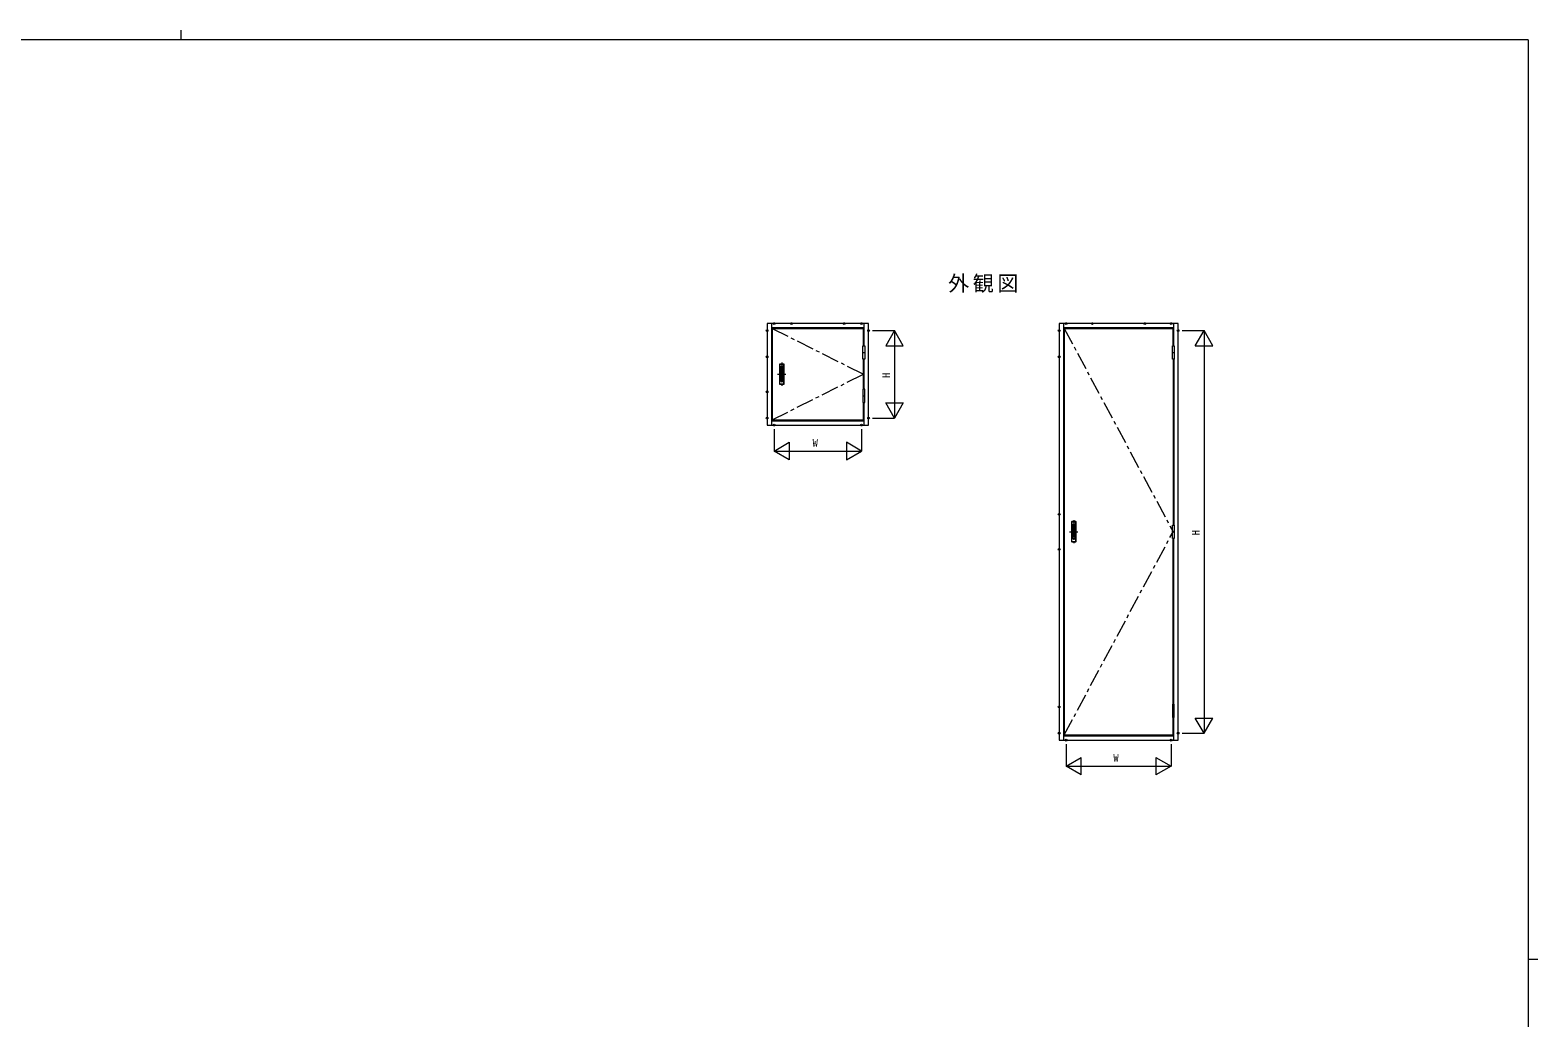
# Model space of a CAD drawing. Units: millimetres on the paper. Extents: x -420 to 373, y -297 to 267.
# Drawn here: x -75.8 to 355.1, y -14.9 to 267.2 of the extents above; entities that cross this region are included whole.
import ezdxf
from ezdxf.enums import TextEntityAlignment as Align

# ---------------------------------------------------------------- set-up
doc = ezdxf.new("R2010")
doc.units = ezdxf.units.MM
doc.header["$PDMODE"] = 32
doc.header["$PDSIZE"] = 0.5
doc.linetypes.add('CHAIN1', pattern=[8, 5, -1, 1, -1])
for name, color, linetype, lineweight in [('0-5_YSS_K', 7, 'Continuous', 9), ('0-7_YKK_D', 2, 'Continuous', 9), ('0-8_YKK_A1', 4, 'Continuous', 9), ('0-9_YKK_A2', 3, 'Continuous', 9)]:
    doc.layers.add(name, color=color, linetype=linetype, lineweight=lineweight)
doc.layers.add('0-6_YKK_13', color=3, linetype='Continuous')
doc.styles.add('ＭＳ ゴシック', font='')
doc.styles.get('ＭＳ ゴシック').set_extended_font_data('MS Gothic')

msp = doc.modelspace()

# ---------------------------------------------------------------- linework, layer by layer
at = {"layer": '0-5_YSS_K'}
for p, q in [((-32.686, 267.2), (-32.686, 264.4)), ((352.3, 264.4), (-417.7, 264.4)), ((352.3, 264.4), (352.3, -260.6)), ((352.3, 1.9), (355.1, 1.9))]:
    msp.add_line(p, q, dxfattribs=at)
at = {"layer": '0-7_YKK_D'}
for p, q in [((164.994, 181.4), (171.244, 181.4)), ((171.244, 181.4), (168.744, 177.07)), ((171.244, 181.4), (171.244, 156.4)), ((173.744, 177.07), (171.244, 181.4)), ((253.45, 181.4), (259.7, 181.4)), ((257.2, 177.07), (259.7, 181.4)), ((259.7, 181.4), (259.7, 66.4)), ((262.2, 177.07), (259.7, 181.4)), ((168.744, 177.07), (173.744, 177.07)), ((257.2, 177.07), (262.2, 177.07)), ((168.744, 160.73), (173.744, 160.73)), ((173.744, 160.73), (171.244, 156.4)), ((161.844, 153.25), (161.844, 147)), ((136.844, 147), (161.844, 147)), ((141.174, 144.5), (136.844, 147)), ((141.174, 149.5), (141.174, 144.5)), ((259.7, 66.4), (257.2, 70.73)), ((257.2, 70.73), (262.2, 70.73)), ((259.7, 66.4), (262.2, 70.73)), ((253.45, 66.4), (259.7, 66.4)), ((220.3, 63.25), (220.3, 57)), ((250.3, 63.25), (250.3, 57)), ((220.3, 57), (224.63, 59.5)), ((220.3, 57), (250.3, 57)), ((224.63, 54.5), (220.3, 57)), ((224.63, 54.5), (224.63, 59.5)), ((245.97, 59.5), (245.97, 54.5))]:
    msp.add_line(p, q, dxfattribs=at)
for points in [[(164.994, 156.4), (171.244, 156.4), (168.744, 160.73)], [(136.844, 153.25), (136.844, 147), (141.174, 149.5)], [(245.97, 59.5), (250.3, 57), (245.97, 54.5)]]:
    msp.add_lwpolyline(points, dxfattribs=at)
msp.add_lwpolyline([(157.514, 149.5), (157.514, 144.5), (161.844, 147)], close=True, dxfattribs=at)
at = {"layer": '0-8_YKK_A1'}
for p, q in [((134.844, 183.4), (134.844, 154.4)), ((163.844, 183.4), (134.844, 183.4)), ((136.094, 183.4), (136.094, 154.4)), ((162.594, 182.15), (136.094, 182.15)), ((136.294, 182), (136.294, 155.9)), ((136.294, 182), (162.394, 182)), ((162.394, 177), (162.394, 182)), ((162.594, 177), (162.594, 183.4)), ((163.844, 154.4), (163.844, 183.4)), ((252.3, 183.4), (218.3, 183.4)), ((218.3, 183.4), (218.3, 64.4)), ((219.55, 183.4), (219.55, 64.4)), ((251.05, 182.15), (219.55, 182.15)), ((219.75, 182), (250.85, 182)), ((219.75, 182), (219.75, 65.9)), ((250.85, 177), (250.85, 182)), ((251.05, 177), (251.05, 183.4)), ((252.3, 64.4), (252.3, 183.4)), ((162.394, 164.7), (162.394, 173.2)), ((162.594, 164.7), (162.594, 173.2)), ((250.85, 173.2), (250.85, 125.85)), ((251.05, 173.2), (251.05, 125.85)), ((162.394, 155.9), (162.394, 160.9)), ((162.594, 154.4), (162.594, 160.9)), ((136.094, 155.65), (162.594, 155.65)), ((136.294, 155.9), (162.394, 155.9)), ((134.844, 154.4), (163.844, 154.4)), ((250.85, 74.7), (250.85, 122.05)), ((251.05, 74.7), (251.05, 122.05)), ((250.85, 65.9), (250.85, 70.9)), ((251.05, 64.4), (251.05, 70.9)), ((219.55, 65.65), (251.05, 65.65)), ((219.75, 65.9), (250.85, 65.9)), ((218.3, 64.4), (252.3, 64.4))]:
    msp.add_line(p, q, dxfattribs=at)
at = {"layer": '0-8_YKK_A1', "linetype": 'CHAIN1'}
for p, q in [((136.294, 182), (162.394, 168.95)), ((219.75, 182), (250.85, 123.95)), ((136.294, 155.9), (162.394, 168.95)), ((219.75, 65.9), (250.85, 123.95))]:
    msp.add_line(p, q, dxfattribs=at)
at = {"layer": '0-8_YKK_A1'}
for p in [(134.844, 181.4), (136.844, 183.4), (141.844, 183.4), (156.844, 183.4), (161.844, 183.4), (163.844, 181.4), (218.3, 181.4), (220.3, 183.4), (227.8, 183.4), (242.8, 183.4), (250.3, 183.4), (252.3, 181.4), (218.3, 173.9), (134.844, 156.4), (163.844, 156.4), (136.844, 154.4), (161.844, 154.4), (218.3, 73.9), (218.3, 66.4), (220.3, 64.4), (250.3, 64.4), (252.3, 66.4)]:
    msp.add_point(p, dxfattribs=at)
at = {"layer": '0-9_YKK_A2'}
for p, q in [((162.244, 177), (162.744, 177)), ((162.244, 173.2), (162.244, 177)), ((162.744, 177), (162.744, 173.2)), ((250.7, 177), (251.2, 177)), ((250.7, 173.2), (250.7, 177)), ((251.2, 177), (251.2, 173.2)), ((162.244, 175.1), (162.744, 175.1)), ((162.744, 173.2), (162.244, 173.2)), ((250.7, 175.1), (251.2, 175.1)), ((251.2, 173.2), (250.7, 173.2)), ((138.369, 171.725), (138.369, 166.175)), ((138.444, 166.2), (138.444, 171.7)), ((139.619, 171.825), (138.469, 171.825)), ((138.494, 171.75), (139.594, 171.75)), ((138.644, 171.1), (139.444, 171.1)), ((138.644, 171.1), (138.644, 168.1)), ((139.444, 171.1), (139.444, 168.1)), ((139.644, 166.2), (139.644, 171.7)), ((139.719, 166.175), (139.719, 171.725)), ((138.469, 166.075), (139.619, 166.075)), ((138.494, 166.15), (139.594, 166.15)), ((139.219, 167.55), (138.869, 167.55)), ((139.219, 167.5), (138.869, 167.5)), ((138.869, 167.05), (139.219, 167.05)), ((138.869, 167), (139.219, 167)), ((162.244, 164.7), (162.244, 160.9)), ((162.744, 164.7), (162.244, 164.7)), ((162.744, 160.9), (162.744, 164.7)), ((162.244, 162.8), (162.744, 162.8)), ((162.244, 160.9), (162.744, 160.9)), ((221.825, 126.725), (221.825, 121.175)), ((221.9, 121.2), (221.9, 126.7)), ((223.075, 126.825), (221.925, 126.825)), ((221.95, 126.75), (223.05, 126.75)), ((222.1, 126.1), (222.1, 123.1)), ((222.1, 126.1), (222.9, 126.1)), ((222.9, 126.1), (222.9, 123.1)), ((223.1, 121.2), (223.1, 126.7)), ((223.175, 121.175), (223.175, 126.725)), ((250.7, 122.05), (250.7, 125.85)), ((250.7, 125.85), (251.2, 125.85)), ((221.925, 121.075), (223.075, 121.075)), ((221.95, 121.15), (223.05, 121.15)), ((222.675, 122.55), (222.325, 122.55)), ((222.675, 122.5), (222.325, 122.5)), ((222.325, 122.05), (222.675, 122.05)), ((222.325, 122), (222.675, 122)), ((250.7, 123.95), (251.2, 123.95)), ((250.7, 74.7), (250.7, 70.9)), ((251.2, 74.7), (250.7, 74.7)), ((251.2, 70.9), (251.2, 74.7)), ((250.7, 72.8), (251.2, 72.8)), ((250.7, 70.9), (251.2, 70.9))]:
    msp.add_line(p, q, dxfattribs=at)
at = {"layer": '0-9_YKK_A2', "linetype": 'CHAIN1'}
for p, q in [((137.786, 168.95), (140.22, 168.95)), ((139.044, 172.268), (139.044, 165.631)), ((222.5, 127.268), (222.5, 120.631)), ((221.242, 123.95), (223.676, 123.95))]:
    msp.add_line(p, q, dxfattribs=at)
at = {"layer": '0-9_YKK_A2'}
msp.add_lwpolyline([(251.2, 125.85), (251.2, 122.05), (250.7, 122.05)], dxfattribs=at)
for centre in [(139.044, 166.788), (222.5, 121.788)]:
    msp.add_circle(centre, 0.0875, dxfattribs=at)
for centre, radius, start, end in [((138.469, 171.725), 0.1, 90, 180), ((138.494, 171.7), 0.05, 90, 180), ((139.044, 168.1), 0.4, 180, 0), ((139.594, 171.7), 0.05, 0, 90), ((139.619, 171.725), 0.1, 0, 90), ((138.469, 166.175), 0.1, 180, 270), ((138.494, 166.2), 0.05, 180, 270), ((138.869, 167.275), 0.275, 90, 270), ((138.869, 167.275), 0.225, 90, 270), ((139.219, 167.275), 0.275, 270, 90), ((139.219, 167.275), 0.225, 270, 90), ((139.594, 166.2), 0.05, 270, 0), ((139.619, 166.175), 0.1, 270, 0), ((221.925, 126.725), 0.1, 90, 180), ((221.95, 126.7), 0.05, 90, 180), ((223.05, 126.7), 0.05, 0, 90), ((223.075, 126.725), 0.1, 0, 90), ((221.925, 121.175), 0.1, 180, 270), ((221.95, 121.2), 0.05, 180, 270), ((222.325, 122.275), 0.275, 90, 270), ((222.5, 123.1), 0.4, 180, 0), ((222.325, 122.275), 0.225, 90, 270), ((222.675, 122.275), 0.275, 270, 90), ((222.675, 122.275), 0.225, 270, 90), ((223.05, 121.2), 0.05, 270, 0), ((223.075, 121.175), 0.1, 270, 0)]:
    msp.add_arc(centre, radius, start, end, dxfattribs=at)
for p in [(134.844, 173.9), (134.844, 163.9), (218.3, 128.9), (218.3, 118.9)]:
    msp.add_point(p, dxfattribs=at)

# ---------------------------------------------------------------- texts
at = {"layer": '0-6_YKK_13', "insert": (186.597, 192.185), "char_height": 4.399, "attachment_point": 7, "style": 'ＭＳ ゴシック'}
msp.add_mtext('\\T1.17;外観図', dxfattribs=at)
at = {"layer": '0-7_YKK_D', "color": 7, "style": 'ＭＳ ゴシック'}
for p in [(170.644, 167.9), (259.1, 122.9)]:
    msp.add_text('H', height=2.199, rotation=90, dxfattribs=at).set_placement(p, align=Align.BOTTOM_LEFT)
for p in [(147.844, 147.6), (233.8, 57.6)]:
    msp.add_text('W', height=2.199, dxfattribs=at).set_placement(p, align=Align.BOTTOM_LEFT)

doc.saveas('drawing.dxf')
